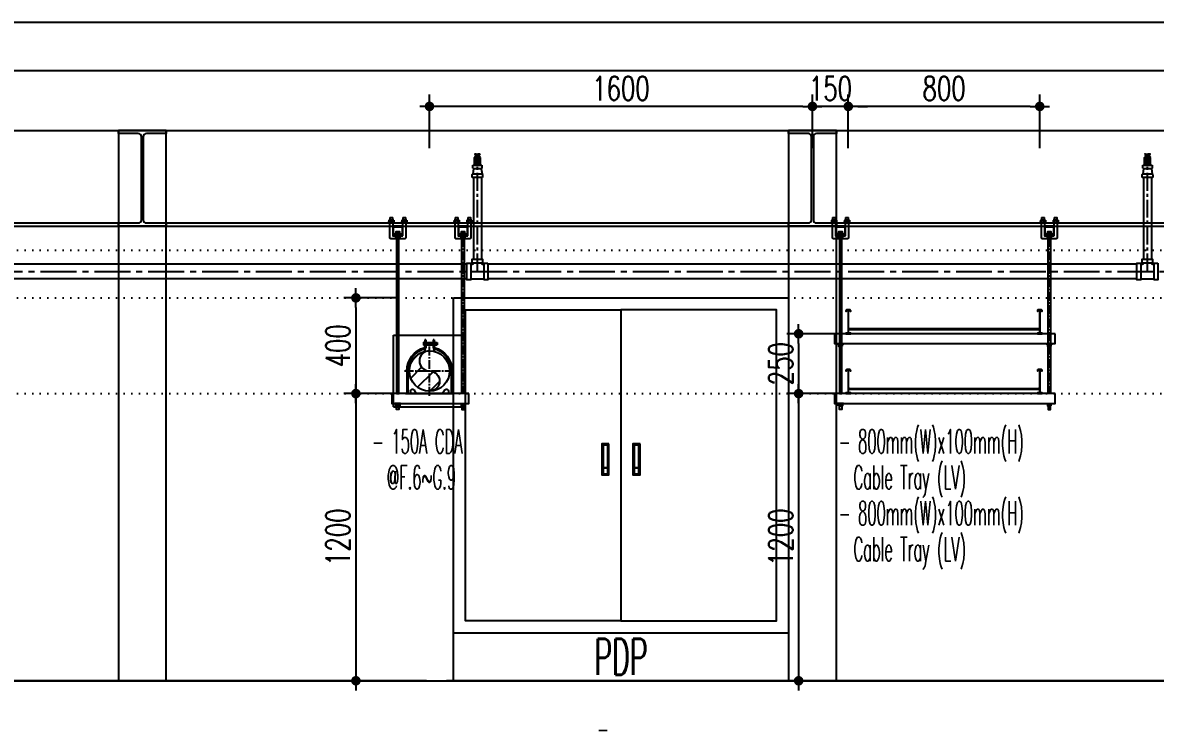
# Model space of a CAD drawing. Header units: millimetres. Extents: x -32710 to 654186, y -254124 to 420220.
# Drawn here: x 224700 to 229433, y 393743 to 396700 of the extents above; entities that cross this region are included whole.
import ezdxf
from ezdxf.enums import TextEntityAlignment as Align

# ---------------------------------------------------------------- set-up
doc = ezdxf.new("R2010")
doc.units = ezdxf.units.MM
doc.header["$LTSCALE"] = 1000
for name, pattern in [('CENTER2', [1.125, 0.75, -0.125, 0.125, -0.125]), ('DOT2', [3.175, 0, -3.175]), ('TPH12-SEC-@E$0$CENTERK5', [6.916, 6.667, -0.083, 0.083, -0.083])]:
    doc.linetypes.add(name, pattern=pattern)
for name, color, linetype in [('0-LEVEL LINE', 4, 'DOT2'), ('BG-CDA', 20, 'Continuous'), ('e-eq-PDP', 10, 'Continuous'), ('E-POWER-CABL', 80, 'Continuous'), ('FS-EQ', 10, 'Continuous'), ('FS-LINE', 10, 'Continuous'), ('M-DIM', 1, 'Continuous'), ('M-TXT', 3, 'Continuous'), ('S-BEAM', 252, 'Continuous'), ('SM-SEC-Cm$0$SUPPORT', 2, 'Continuous'), ('SUPPORT', 2, 'Continuous'), ('TPH12-SEC-@E$0$H-SIN', 252, 'TPH12-SEC-@E$0$CENTERK5'), ('TPH12-SEC-@E$0$KABE1', 252, 'Continuous'), ('TPH12-SEC-@E$0$STEEL2', 252, 'Continuous'), ('TPH12-SEC-@E$0$STEEL3', 252, 'Continuous')]:
    doc.layers.add(name, color=color, linetype=linetype)
doc.styles.add('aa-txt', font='simplex.shx', dxfattribs={"width": 0.7, "bigfont": 'chineset.shx'})
doc.styles.add('ROMAND', font='romand')
doc.dimstyles.new('50-DIM', dxfattribs={"dimscale": 50, "dimtxt": 2, "dimasz": 0.8, "dimexe": 1, "dimexo": 1, "dimgap": 0.5, "dimtad": 1, "dimdec": 0, "dimdsep": 46, "dimtxsty": 'aa-txt', "dimblk": 'DOT', "dimcen": 5, "dimclrd": 256, "dimclre": 256, "dimclrt": 256, "dimadec": 0, "dimazin": 0, "dimtfac": 1, "dimtdec": 0, "dimtix": 1, "dimtmove": 2, "dimatfit": 3, "dimldrblk": 'DOT', "dimfxl": 1, "dimtolj": 1, "dimtzin": 0, "dimarcsym": 0})

# ---------------------------------------------------------------- blocks, each defined once
blk = doc.blocks.new('TPH12-SEC-@E')
at = {"layer": 'TPH12-SEC-@E$0$H-SIN'}
for p, q in [((298929.6, 396700), (18729.6, 396700)), ((274800, 393950), (45200, 393950))]:
    blk.add_line(p, q, dxfattribs=at)
at = {"layer": 'TPH12-SEC-@E$0$KABE1'}
blk.add_line((47650, 393950), (272350, 393950), dxfattribs=at)
blk.add_lwpolyline([(199600, 396500), (260200, 396500), (260200, 396700), (199600, 396700), (199600, 396500)], dxfattribs=at)
at = {"layer": 'TPH12-SEC-@E$0$STEEL2'}
for points in [[(225100, 396250), (225300, 396250), (225300, 396237), (225217, 396237, 0.414214), (225204, 396224), (225204, 395876, 0.414214), (225217, 395863), (225300, 395863), (225300, 395850), (225100, 395850), (225100, 395863), (225183, 395863, 0.414214), (225196, 395876), (225196, 396224, 0.414214), (225183, 396237), (225100, 396237)], [(227900, 396250), (228100, 396250), (228100, 396237), (228017, 396237, 0.414214), (228004, 396224), (228004, 395876, 0.414214), (228017, 395863), (228100, 395863), (228100, 395850), (227900, 395850), (227900, 395863), (227983, 395863, 0.414214), (227996, 395876), (227996, 396224, 0.414214), (227983, 396237), (227900, 396237)]]:
    blk.add_lwpolyline(points, format="xyb", close=True, dxfattribs=at)
at = {"layer": 'TPH12-SEC-@E$0$STEEL3'}
for p, q in [((183400, 396500), (272340, 396500)), ((180210, 396250), (272340, 396250)), ((222400, 395850), (230800, 395850))]:
    blk.add_line(p, q, dxfattribs=at)
for points in [[(225100, 393950), (225300, 393950), (225300, 396250), (225100, 396250)], [(227900, 393950), (228100, 393950), (228100, 396250), (227900, 396250)]]:
    blk.add_lwpolyline(points, close=True, dxfattribs=at)
blk = doc.blocks.new('PDP-L20-f')
at = {"layer": 'e-eq-PDP'}
blk.add_line((0, 200), (1400, 200), dxfattribs=at)
for points in [[(0, 1600), (1400, 1600), (1400, 0), (0, 0)], [(650, 990), (620, 990), (620, 860), (650, 860)], [(625, 985), (625, 891), (645, 891), (645, 985)], [(780, 990), (750, 990), (750, 860), (780, 860)], [(755, 985), (755, 891), (775, 891), (775, 985)], [(625, 889), (625, 865), (645, 865), (645, 889)], [(755, 889), (755, 865), (775, 865), (775, 889)]]:
    blk.add_lwpolyline(points, close=True, dxfattribs=at)
blk.add_lwpolyline([(700, 250), (1350, 250), (1350, 1550), (700, 1550), (700, 250), (50, 250), (50, 1550), (700, 1550)], dxfattribs=at)
at = {"layer": 'e-eq-PDP', "style": 'aa-txt', "width": 0.55}
blk.add_text('PDP', height=150, dxfattribs=at).set_placement((700, 25), align=Align.CENTER)
blk = doc.blocks.new('SP-H-1')
at = {"layer": 'FS-EQ'}
for p, q in [((-1.21, 9.66), (-1.21, 9.57)), ((-1.21, 9.66), (-1.13, 9.66)), ((-1.21, 9.57), (-1.13, 9.57)), ((-1.13, 9.66), (-1.13, 9.57)), ((-1.13, 9.63), (-1.13, 9.57)), ((-0.99, 9.62), (-0.77, 9.61)), ((-0.99, 9.62), (-0.99, 9.53)), ((-0.99, 9.53), (-0.77, 9.52)), ((-0.83, 9.7), (0.83, 9.7)), ((-0.77, 9.61), (-0.77, 9.52)), ((-0.62, 9.61), (-0.35, 9.61)), ((-0.62, 9.61), (-0.62, 9.52)), ((-0.62, 9.52), (-0.35, 9.52)), ((-0.35, 9.61), (-0.35, 9.52)), ((-0.14, 9.6), (-0.13, 9.66)), ((-0.14, 9.61), (0.14, 9.61)), ((-0.14, 9.61), (-0.14, 9.52)), ((-0.14, 9.52), (0.14, 9.52)), ((0.14, 9.6), (0.13, 9.66)), ((0.14, 9.61), (0.14, 9.52)), ((0.35, 9.61), (0.35, 9.52)), ((0.62, 9.61), (0.35, 9.61)), ((0.62, 9.52), (0.35, 9.52)), ((0.62, 9.61), (0.62, 9.52)), ((0.99, 9.62), (0.77, 9.61)), ((0.77, 9.61), (0.77, 9.52)), ((0.99, 9.53), (0.77, 9.52)), ((0.99, 9.62), (0.99, 9.53)), ((1.13, 9.66), (1.13, 9.57)), ((1.22, 9.66), (1.13, 9.66)), ((1.13, 9.63), (1.13, 9.57)), ((1.22, 9.57), (1.13, 9.57)), ((1.22, 9.66), (1.22, 9.57)), ((1.22, 9.6), (1.22, 9.57)), ((-1.9, 5.1), (1.9, 5.1)), ((-1.25, 5.5), (-1.25, 8.29)), ((-1.25, 5.5), (1.25, 5.5)), ((-1.24, 8.35), (-0.45, 9.3)), ((-1.02, 6.2), (-1.24, 8.25)), ((-1.02, 6.2), (1.03, 6.2)), ((-0.9, 8.07), (-0.9, 6.2)), ((-0.3, 8.55), (-0.79, 7.9)), ((-0.6, 5.5), (-0.6, 6.4)), ((-0.6, 6.4), (0.6, 6.4)), ((-0.32, 8.6), (0.32, 8.6)), ((-0.3, 8.55), (0.3, 8.55)), ((-0.25, 8.16), (-0.25, 6.4)), ((0.25, 8.16), (0.25, 6.4)), ((0.3, 8.55), (0.79, 7.9)), ((1.24, 8.35), (0.45, 9.3)), ((0.6, 5.5), (0.6, 6.4)), ((0.9, 8.1), (0.9, 6.2)), ((1.03, 6.2), (1.24, 8.25)), ((1.25, 5.5), (1.25, 8.29))]:
    blk.add_line(p, q, dxfattribs=at)
for centre, radius, start, end in [((-0.93, 8.75), 0.955, 84.0829, 107.6622), ((-0.92, 9.1), 0.592, 87.634, 110.8646), ((-0.74, 9.01), 0.681, 107.7143, 125.0736), ((-0.75, 9.26), 0.433, 91.8537, 123.1257), ((-0.83, 9.35), 0.347, 78.6251, 99.8563), ((-0.49, 9.38), 0.315, 104.4487, 153.9759), ((-0.6, 9.46), 0.226, 88.1263, 139.7268), ((-0.46, 9.49), 0.204, 100.0382, 141.9173), ((-0.56, 8.91), 0.784, 84.9677, 92.2638), ((2.27, 9.44), 2.72, 178.7323, 199.1653), ((-0.26, 9.6), 0.0861, 105.0543, 169.5675), ((-0.09, 9.48), 0.262, 131.7568, 170.5499), ((-0.23, 9.53), 0.161, 53.7998, 110.9693), ((-0.21, 9.56), 0.123, 53.4161, 115.819), ((0.23, 9.53), 0.161, 69.0307, 126.2002), ((0.21, 9.56), 0.123, 64.181, 126.5839), ((0.09, 9.48), 0.262, 9.4501, 48.2432), ((0.26, 9.6), 0.0861, 10.4325, 74.9457), ((-2.27, 9.44), 2.72, 340.8347, 1.2677), ((0.56, 8.91), 0.784, 87.7362, 95.0323), ((0.46, 9.49), 0.204, 38.0827, 79.9618), ((0.49, 9.38), 0.315, 26.0241, 75.5513), ((0.6, 9.46), 0.226, 40.2732, 91.8737), ((0.83, 9.35), 0.347, 80.1437, 101.3749), ((0.75, 9.26), 0.433, 56.8743, 88.1463), ((0.93, 8.75), 0.955, 72.3378, 95.9171), ((0.92, 9.1), 0.592, 69.1354, 92.366), ((0.74, 9.01), 0.681, 54.9264, 72.2857), ((-1.11, 8.29), 0.139, 157.0298, 197.1193), ((-1.24, 5.27), 0.303, 326.9119, 50.7686), ((-0.51, 7.64), 0.388, 136.5249, 182.9908), ((0, 8.12), 0.254, 10.4828, 169.5172), ((-0.03, 8.43), 0.184, 139.0501, 221.9684), ((0.03, 8.43), 0.184, 318.6569, 40.9499), ((0.51, 7.64), 0.388, 357.0092, 43.4751), ((1.33, 5.25), 0.371, 138.0713, 204.2482), ((1.11, 8.29), 0.139, 342.8807, 22.9702)]:
    blk.add_arc(centre, radius, start, end, dxfattribs=at)
at = {"layer": 'FS-LINE'}
for p, q in [((-1.9, 3.85), (-1.9, 5.1)), ((-1.9, 5.1), (1.9, 5.1)), ((1.9, 5.1), (1.9, 3.85)), ((-2.2, 1.25), (-1.95, 1.5)), ((-2.2, 0), (-2.2, 1.25)), ((2.2, 0), (-2.2, 0)), ((-1.65, 3.6), (-1.95, 1.5)), ((-1.9, 3.85), (-1.65, 3.6)), ((1.9, 3.85), (1.65, 3.6)), ((1.65, 3.6), (1.95, 1.5)), ((2.2, 1.25), (1.95, 1.5)), ((2.2, 1.25), (2.2, 0))]:
    blk.add_line(p, q, dxfattribs=at)
for points in [[(-1.95, 1.5), (1.95, 1.5)], [(1.65, 3.6), (-1.65, 3.6)]]:
    blk.add_lwpolyline(points, dxfattribs=at)
at = {"layer": 'FS-EQ', "style": 'ROMAND'}
blk.add_text('V27', height=0.35, rotation=180, dxfattribs=at).set_placement((0.01, 5.84), align=Align.MIDDLE)
blk = doc.blocks.new('FS-Tee-50x50x25')
at = {"layer": 'FS-LINE'}
for p, q in [((-2.79, -2.11), (-2.18, -2.11)), ((2.18, -2.11), (2.79, -2.11)), ((-2.79, -8.15), (2.79, -8.15))]:
    blk.add_line(p, q, dxfattribs=at)
for points in [[(2.15, -1.6), (-2.15, -1.6), (-2.15, 0), (2.15, 0)], [(-2.79, -1.63), (-2.79, -8.63), (-4.39, -8.63), (-4.39, -1.63)], [(4.39, -1.63), (4.39, -8.63), (2.79, -8.63), (2.79, -1.63)]]:
    blk.add_lwpolyline(points, close=True, dxfattribs=at)
for centre, start, end in [((-2.18, -1.6), 270, 0), ((2.18, -1.6), 180, 270)]:
    blk.add_arc(centre, 0.514, start, end, dxfattribs=at)
blk = doc.blocks.new('Nut-M12')
for p, q in [((-13, 1.8), (-13, 0.6)), ((-10.4, 3.3), (-12.6, 2.3)), ((-12.4, 2.4), (12.4, 2.4)), ((-12.4, 0), (12.4, 0)), ((-10.4, 11), (-10.4, 3.3)), ((7.8, 12), (-7.8, 12)), ((-5.2, 11), (-5.2, 3.3)), ((5.2, 3.3), (5.2, 11)), ((10.4, 11), (10.4, 3.3)), ((10.4, 3.3), (12.6, 2.3)), ((13, 1.8), (13, 0.6))]:
    blk.add_line(p, q)
for centre, radius, start, end in [((-12.4, 1.8), 0.6, 90, 180), ((-12.4, 0.6), 0.6, 180, 270), ((-7.8, 8), 4.03, 49.8296, 130.1704), ((-7.8, 6.4), 4.03, 229.8296, 310.1704), ((0, -2.7), 14.7, 69.2784, 110.7216), ((0, 17.1), 14.7, 249.2784, 290.7216), ((7.8, 8), 4.03, 49.8296, 130.1704), ((7.8, 6.4), 4.03, 229.8296, 310.1704), ((12.4, 1.8), 0.6, 0, 90), ((12.4, 0.6), 0.6, 270, 0)]:
    blk.add_arc(centre, radius, start, end)
blk = doc.blocks.new('DOT')
at = {"color": 0}
blk.add_line((-1, 0), (1, 0), dxfattribs=at)
at = {"color": 3, "const_width": 0.5}
blk.add_lwpolyline([(-0.25, 0, 1), (0.25, 0, 1)], format="xyb", close=True, dxfattribs=at)
blk = doc.blocks.new('*D90')
at = {"layer": 'DEFPOINTS', "color": 0, "transparency": 16777216}
for p in [(228167.5, 395150), (227942.5, 393950), (228167.5, 393950)]:
    blk.add_point(p, dxfattribs=at)
at = {"layer": 'M-DIM', "lineweight": -2, "transparency": 16777216}
for p, q in [((228117.5, 395150), (227892.5, 395150)), ((227942.5, 395110), (227942.5, 393990)), ((228117.5, 393950), (227892.5, 393950))]:
    blk.add_line(p, q, dxfattribs=at)
at = {"layer": 'M-DIM', "lineweight": -2, "transparency": 16777216, "xscale": 40, "yscale": 40, "zscale": 40}
for p, rotation in [((227942.5, 395150), 90), ((227942.5, 393950), 270)]:
    blk.add_blockref('DOT', p, dxfattribs=dict(at, rotation=rotation))
at = {"layer": 'M-DIM', "transparency": 16777216, "insert": (227867.5, 394550), "char_height": 100, "attachment_point": 5, "rotation": 90, "style": 'aa-txt'}
blk.add_mtext('\\A1;1200', dxfattribs=at)
blk = doc.blocks.new('_Dot')
at = {"color": 0, "linetype": 'ByBlock', "lineweight": -2}
blk.add_line((-0.5, 0), (-1, 0), dxfattribs=at)
at = {"color": 0, "linetype": 'ByBlock', "const_width": 0.5}
blk.add_lwpolyline([(-0.25, 0, 1), (0.25, 0, 1)], format="xyb", close=True, dxfattribs=at)
blk = doc.blocks.new('*D89')
at = {"layer": 'DEFPOINTS', "color": 0, "transparency": 16777216}
for p in [(228167.5, 395400), (227942.5, 395150), (228167.5, 395150)]:
    blk.add_point(p, dxfattribs=at)
at = {"layer": 'M-DIM', "lineweight": -2, "transparency": 16777216}
for p, q in [((228117.5, 395400), (227892.5, 395400)), ((227942.5, 395360), (227942.5, 395190)), ((228117.5, 395150), (227892.5, 395150))]:
    blk.add_line(p, q, dxfattribs=at)
at = {"layer": 'M-DIM', "lineweight": -2, "transparency": 16777216, "xscale": 40, "yscale": 40, "zscale": 40}
for p, rotation in [((227942.5, 395400), 90), ((227942.5, 395150), 270)]:
    blk.add_blockref('DOT', p, dxfattribs=dict(at, rotation=rotation))
at = {"layer": 'M-DIM', "transparency": 16777216, "insert": (227867.5, 395275), "char_height": 100, "attachment_point": 5, "rotation": 90, "style": 'aa-txt'}
blk.add_mtext('\\A1;250', dxfattribs=at)
blk = doc.blocks.new('*D116')
at = {"layer": 'DEFPOINTS', "color": 0, "transparency": 16777216}
for p in [(228150, 396350), (228150, 396125), (228950, 396125)]:
    blk.add_point(p, dxfattribs=at)
at = {"layer": 'M-DIM', "lineweight": -2, "transparency": 16777216}
for p, q in [((228150, 396175), (228150, 396400)), ((228950, 396175), (228950, 396400)), ((228910, 396350), (228190, 396350))]:
    blk.add_line(p, q, dxfattribs=at)
at = {"layer": 'M-DIM', "lineweight": -2, "transparency": 16777216, "xscale": 40, "yscale": 40, "zscale": 40, "rotation": 180}
blk.add_blockref('DOT', (228150, 396350), dxfattribs=at)
at = {"layer": 'M-DIM', "lineweight": -2, "transparency": 16777216, "xscale": 40, "yscale": 40, "zscale": 40}
blk.add_blockref('DOT', (228950, 396350), dxfattribs=at)
at = {"layer": 'M-DIM', "transparency": 16777216, "insert": (228550, 396425), "char_height": 100, "attachment_point": 5, "style": 'aa-txt'}
blk.add_mtext('\\A1;800', dxfattribs=at)
blk = doc.blocks.new('*D117')
at = {"layer": 'DEFPOINTS', "color": 0, "transparency": 16777216}
for p in [(228000, 396350), (228000, 396125), (228150, 396125)]:
    blk.add_point(p, dxfattribs=at)
at = {"layer": 'M-DIM', "lineweight": -2, "transparency": 16777216}
for p, q in [((228000, 396175), (228000, 396400)), ((228150, 396175), (228150, 396400)), ((227960, 396350), (227920, 396350)), ((228150, 396350), (228000, 396350)), ((228190, 396350), (228230, 396350))]:
    blk.add_line(p, q, dxfattribs=at)
at = {"layer": 'M-DIM', "lineweight": -2, "transparency": 16777216, "xscale": 40, "yscale": 40, "zscale": 40}
blk.add_blockref('DOT', (228000, 396350), dxfattribs=at)
at = {"layer": 'M-DIM', "lineweight": -2, "transparency": 16777216, "xscale": 40, "yscale": 40, "zscale": 40, "rotation": 180}
blk.add_blockref('DOT', (228150, 396350), dxfattribs=at)
at = {"layer": 'M-DIM', "transparency": 16777216, "insert": (228075, 396425), "char_height": 100, "attachment_point": 5, "style": 'aa-txt'}
blk.add_mtext('\\A1;150', dxfattribs=at)
blk = doc.blocks.new('BG-150A')
for p, q in [((-2.57, 21.51), (-1.97, 21.51)), ((-2.57, 21.51), (-2.57, 20.21)), ((-2.57, 21.19), (-1.97, 21.19)), ((-2.57, 20.54), (-1.97, 20.54)), ((-2.57, 20.21), (-1.97, 20.21)), ((-1.53, 22.43), (-1.97, 22.43)), ((-1.97, 22.43), (-1.97, 19.29)), ((-1.97, 21.51), (-1.97, 20.21)), ((-1.53, 22.43), (-1.53, 18.95)), ((-1.53, 21.31), (1.53, 21.31)), ((-1.53, 20.41), (1.53, 20.41)), ((1.97, 22.43), (1.53, 22.43)), ((1.53, 22.43), (1.53, 18.95)), ((1.97, 22.43), (1.97, 19.29)), ((1.97, 21.51), (2.57, 21.51)), ((1.97, 21.51), (1.97, 20.21)), ((1.97, 21.19), (2.57, 21.19)), ((1.97, 20.54), (2.57, 20.54)), ((1.97, 20.21), (2.57, 20.21)), ((2.57, 21.51), (2.57, 20.21)), ((2.57, 21.31), (3.17, 21.31)), ((2.57, 20.41), (3.17, 20.41)), ((3.17, 21.31), (3.17, 20.41)), ((-9.44, 9.45), (-9.44, 0)), ((-9, 9.45), (-9, 0)), ((9, 9.45), (9, 0)), ((9.44, 9.45), (9.44, 0)), ((-9.44, 0), (9.44, 0)), ((-7.95, 0.89), (-7.95, 0)), ((-6.21, 1.27), (-5.39, 0)), ((6.21, 1.27), (5.39, 0)), ((7.95, 0.89), (7.95, 0))]:
    blk.add_line(p, q)
at = {"color": 1, "linetype": 'CENTER2', "ltscale": 0.01}
blk.add_line((-1.53, 20.86), (3.17, 20.86), dxfattribs=at)
blk.add_circle((0, 9.45), 8.41)
for centre, start, end in [((-2.4, 18.1), 290.2022, 110.2022), ((2.4, 18.1), 69.7978, 249.7978)]:
    blk.add_arc(centre, 0.565, start, end)
at = {"extrusion": (0, 0, -1)}
for centre, major_axis, start_param, end_param in [((0.78, 9.45), (7.23, 7.23), 3.926991, 5.225189), ((0.78, 9.45), (6.92, 6.92), 3.926991, 5.25929), ((-0.78, 9.45), (-6.92, 6.92), 1.023896, 2.356194), ((-0.78, 9.45), (7.23, 7.23), -0.5128, 0.785398), ((-7.04, 0.89), (-0.646, 0.646), 5.497787, 8.208789), ((7.04, 0.89), (0.646, 0.646), 4.357581, 7.068583)]:
    blk.add_ellipse(centre, major_axis=major_axis, ratio=1, start_param=start_param, end_param=end_param, dxfattribs=at)
blk = doc.blocks.new('S-7500-150A')
for p, q in [((-150, 150), (150, 150)), ((-150, -150), (-150, 150)), ((150, -150), (150, 150)), ((-150, -150), (150, -150))]:
    blk.add_line(p, q)
blk.add_circle((0, 0), 84.1)
blk = doc.blocks.new('*D132')
at = {"layer": 'DEFPOINTS', "color": 0, "transparency": 16777216}
for p in [(226400, 396350), (226400, 396125), (228000, 396125)]:
    blk.add_point(p, dxfattribs=at)
at = {"layer": 'M-DIM', "lineweight": -2, "transparency": 16777216}
for p, q in [((226400, 396175), (226400, 396400)), ((228000, 396175), (228000, 396400)), ((227960, 396350), (226440, 396350))]:
    blk.add_line(p, q, dxfattribs=at)
at = {"layer": 'M-DIM', "lineweight": -2, "transparency": 16777216, "xscale": 40, "yscale": 40, "zscale": 40, "rotation": 180}
blk.add_blockref('DOT', (226400, 396350), dxfattribs=at)
at = {"layer": 'M-DIM', "lineweight": -2, "transparency": 16777216, "xscale": 40, "yscale": 40, "zscale": 40}
blk.add_blockref('DOT', (228000, 396350), dxfattribs=at)
at = {"layer": 'M-DIM', "transparency": 16777216, "insert": (227200, 396425), "char_height": 100, "attachment_point": 5, "style": 'aa-txt'}
blk.add_mtext('\\A1;1600', dxfattribs=at)
blk = doc.blocks.new('*D133')
at = {"layer": 'DEFPOINTS', "color": 0, "transparency": 16777216}
for p in [(226317.5, 395150), (226092.5, 393950), (226317.5, 393950)]:
    blk.add_point(p, dxfattribs=at)
at = {"layer": 'M-DIM', "lineweight": -2, "transparency": 16777216}
for p, q in [((226267.5, 395150), (226042.5, 395150)), ((226092.5, 395110), (226092.5, 393990)), ((226267.5, 393950), (226042.5, 393950))]:
    blk.add_line(p, q, dxfattribs=at)
at = {"layer": 'M-DIM', "lineweight": -2, "transparency": 16777216, "xscale": 40, "yscale": 40, "zscale": 40}
for p, rotation in [((226092.5, 395150), 90), ((226092.5, 393950), 270)]:
    blk.add_blockref('DOT', p, dxfattribs=dict(at, rotation=rotation))
at = {"layer": 'M-DIM', "transparency": 16777216, "insert": (226017.5, 394550), "char_height": 100, "attachment_point": 5, "rotation": 90, "style": 'aa-txt'}
blk.add_mtext('\\A1;1200', dxfattribs=at)
blk = doc.blocks.new('*D134')
at = {"layer": 'DEFPOINTS', "color": 0, "transparency": 16777216}
for p in [(226317.5, 395550), (226092.5, 395150), (226317.5, 395150)]:
    blk.add_point(p, dxfattribs=at)
at = {"layer": 'M-DIM', "lineweight": -2, "transparency": 16777216}
for p, q in [((226267.5, 395550), (226042.5, 395550)), ((226092.5, 395510), (226092.5, 395190)), ((226267.5, 395150), (226042.5, 395150))]:
    blk.add_line(p, q, dxfattribs=at)
at = {"layer": 'M-DIM', "lineweight": -2, "transparency": 16777216, "xscale": 40, "yscale": 40, "zscale": 40}
for p, rotation in [((226092.5, 395550), 90), ((226092.5, 395150), 270)]:
    blk.add_blockref('DOT', p, dxfattribs=dict(at, rotation=rotation))
at = {"layer": 'M-DIM', "transparency": 16777216, "insert": (226017.5, 395350), "char_height": 100, "attachment_point": 5, "rotation": 90, "style": 'aa-txt'}
blk.add_mtext('\\A1;400', dxfattribs=at)

msp = doc.modelspace()

# ---------------------------------------------------------------- hatches: boundary and pattern name
at = {"layer": 'BG-CDA'}
h = msp.add_hatch(dxfattribs=at)
h.set_pattern_fill('ANSI31', color=1, scale=15, style=0)
h.set_pattern_definition([(45, (188066.25, 331163.75), (-33.67596, 33.67596), [])])
edge = h.paths.add_edge_path()
edge.add_arc((226400, 395244.49053), 84.1375, 90, 270)
edge.add_arc((226400, 395202.42178), 42.06875, 270, 450)
edge.add_arc((226400, 395286.55928), 42.06875, 90, 270, ccw=False)

# ---------------------------------------------------------------- linework, layer by layer
at = {"layer": '0-LEVEL LINE', "ltscale": 0.01}
for p, q in [((205600, 395750), (272844.5, 395750)), ((205600, 395550), (273010, 395550)), ((205600, 395150), (272800, 395150))]:
    msp.add_line(p, q, dxfattribs=at)
at = {"layer": 'BG-CDA', "color": 1, "linetype": 'CENTER2', "ltscale": 0.05}
for p, q in [((226400, 395140.35303), (226400, 395348.62803)), ((226295.8625, 395244.49053), (226504.1375, 395244.49053))]:
    msp.add_line(p, q, dxfattribs=at)
at = {"layer": 'BG-CDA'}
msp.add_lwpolyline([(226400, 395160.35303, -1), (226400, 395328.62803, 1), (226400, 395244.49053, -1)], format="xyb", close=True, dxfattribs=at)
msp.add_circle((226400, 395244.49053), 84.1375, dxfattribs=at)
at = {"layer": 'E-POWER-CABL'}
for points in [[(228151.2, 395418.4), (228948.8, 395418.4), (228948.8, 395403), (228940, 395403), (228940, 395400), (228960, 395400), (228960, 395403), (228951.2, 395403), (228951.2, 395497.6), (228956.6, 395497.6, -0.4142135624), (228957.6, 395496.6), (228957.6, 395495), (228960, 395495), (228960, 395496.6, 0.4142135624), (228956.6, 395500), (228943.4, 395500, 0.4142135624), (228940, 395496.6), (228940, 395495), (228942.4, 395495), (228942.4, 395496.6, -0.4142135624), (228943.4, 395497.6), (228948.8, 395497.6), (228948.8, 395425.4, -0.4142135624), (228943.8, 395420.4), (228156.2, 395420.4, -0.4142135624), (228151.2, 395425.4), (228151.2, 395497.6), (228156.6, 395497.6, -0.4142135624), (228157.6, 395496.6), (228157.6, 395495), (228160, 395495), (228160, 395496.6, 0.4142135624), (228156.6, 395500), (228143.4, 395500, 0.4142135624), (228140, 395496.6), (228140, 395495), (228142.4, 395495), (228142.4, 395496.6, -0.4142135624), (228143.4, 395497.6), (228148.8, 395497.6), (228148.8, 395403), (228140, 395403), (228140, 395400), (228160, 395400), (228160, 395403), (228151.2, 395403)], [(228151.2, 395168.4), (228948.8, 395168.4), (228948.8, 395153), (228940, 395153), (228940, 395150), (228960, 395150), (228960, 395153), (228951.2, 395153), (228951.2, 395247.6), (228956.6, 395247.6, -0.4142135624), (228957.6, 395246.6), (228957.6, 395245), (228960, 395245), (228960, 395246.6, 0.4142135624), (228956.6, 395250), (228943.4, 395250, 0.4142135624), (228940, 395246.6), (228940, 395245), (228942.4, 395245), (228942.4, 395246.6, -0.4142135624), (228943.4, 395247.6), (228948.8, 395247.6), (228948.8, 395175.4, -0.4142135624), (228943.8, 395170.4), (228156.2, 395170.4, -0.4142135624), (228151.2, 395175.4), (228151.2, 395247.6), (228156.6, 395247.6, -0.4142135624), (228157.6, 395246.6), (228157.6, 395245), (228160, 395245), (228160, 395246.6, 0.4142135624), (228156.6, 395250), (228143.4, 395250, 0.4142135624), (228140, 395246.6), (228140, 395245), (228142.4, 395245), (228142.4, 395246.6, -0.4142135624), (228143.4, 395247.6), (228148.8, 395247.6), (228148.8, 395153), (228140, 395153), (228140, 395150), (228160, 395150), (228160, 395153), (228151.2, 395153)]]:
    msp.add_lwpolyline(points, format="xyb", close=True, dxfattribs=at)
at = {"layer": 'FS-LINE', "color": 1, "linetype": 'CENTER2', "ltscale": 0.1}
for p, q in [((226600, 395660.1625), (226600, 396150)), ((229400, 395660.1625), (229400, 396150))]:
    msp.add_line(p, q, dxfattribs=at)
at = {"layer": 'FS-LINE'}
for p, q in [((226583.2995, 396053), (226583.2995, 395711.4625)), ((226616.7005, 396053), (226616.7005, 395711.4625)), ((229383.2995, 396053), (229383.2995, 395711.4625)), ((229416.7005, 396053), (229416.7005, 395711.4625)), ((226556.1, 395690.325), (223843.9, 395690.325)), ((229356.1, 395690.325), (226643.9, 395690.325)), ((226556.1, 395630), (223843.9, 395630)), ((229356.1, 395630), (226643.9, 395630))]:
    msp.add_line(p, q, dxfattribs=at)
at = {"layer": 'FS-LINE', "color": 1, "linetype": 'CENTER2', "ltscale": 0.2}
msp.add_line((207000, 395660.1625), (230284, 395660.1625), dxfattribs=at)
at = {"layer": 'S-BEAM'}
for p, q in [((222500, 395863), (225100, 395863)), ((225300, 395863), (227900, 395863)), ((228100, 395863), (230700, 395863))]:
    msp.add_line(p, q, dxfattribs=at)
at = {"layer": 'SM-SEC-Cm$0$SUPPORT'}
for points in [[(226262.7375, 395815.86875), (226272.2625, 395815.86875), (226272.2625, 395810.65455), (226262.7375, 395810.65455)], [(226262.7375, 395150), (226272.2625, 395150), (226272.2625, 395800.65455), (226262.7375, 395800.65455)], [(226535.2375, 395815.86875), (226544.7625, 395815.86875), (226544.7625, 395810.65455), (226535.2375, 395810.65455)], [(226535.2375, 395800.65455), (226544.7625, 395800.65455), (226544.7625, 395150), (226535.2375, 395150)], [(228112.7375, 395815.86875), (228122.2625, 395815.86875), (228122.2625, 395810.65455), (228112.7375, 395810.65455)], [(228112.7375, 395150), (228122.2625, 395150), (228122.2625, 395800.65455), (228112.7375, 395800.65455)], [(228985.2375, 395815.86875), (228994.7625, 395815.86875), (228994.7625, 395810.65455), (228985.2375, 395810.65455)], [(228985.2375, 395800.65455), (228994.7625, 395800.65455), (228994.7625, 395150), (228985.2375, 395150)]]:
    msp.add_lwpolyline(points, close=True, dxfattribs=at)
at = {"layer": 'SUPPORT', "linetype": 'CENTER2', "ltscale": 0.05}
for p, q in [((226267.5, 395815.86875), (226267.5, 395810.65455)), ((226267.5, 395150), (226267.5, 395800.65455)), ((226540, 395815.86875), (226540, 395810.65455)), ((226540, 395800.65455), (226540, 395150)), ((228117.5, 395815.86875), (228117.5, 395810.65455)), ((228117.5, 395150), (228117.5, 395800.65455)), ((228990, 395815.86875), (228990, 395810.65455)), ((228990, 395800.65455), (228990, 395150))]:
    msp.add_line(p, q, dxfattribs=at)
at = {"layer": 'SUPPORT'}
for p, q in [((228113.5, 395356.725), (228113.5, 395348.725)), ((228121.5, 395348.725), (228121.5, 395356.725)), ((228986, 395356.725), (228986, 395348.725)), ((228994, 395348.725), (228994, 395356.725)), ((226263.5, 395098.725), (226263.5, 395106.725)), ((226271.5, 395106.725), (226271.5, 395098.725)), ((226536, 395106.725), (226536, 395098.725)), ((226544, 395098.725), (226544, 395106.725)), ((228113.5, 395098.725), (228113.5, 395106.725)), ((228121.5, 395106.725), (228121.5, 395098.725)), ((228986, 395106.725), (228986, 395098.725)), ((228994, 395098.725), (228994, 395106.725))]:
    msp.add_line(p, q, dxfattribs=at)
for points in [[(226235.1625, 395885), (226234.1625, 395884), (226234.1625, 395875), (226246.8625, 395875), (226246.8625, 395884), (226245.8625, 395885)], [(226289.1375, 395885), (226288.1375, 395884), (226288.1375, 395875), (226300.8375, 395875), (226300.8375, 395884), (226299.8375, 395885)], [(226507.6625, 395885), (226506.6625, 395884), (226506.6625, 395875), (226519.3625, 395875), (226519.3625, 395884), (226518.3625, 395885)], [(226561.6375, 395885), (226560.6375, 395884), (226560.6375, 395875), (226573.3375, 395875), (226573.3375, 395884), (226572.3375, 395885)], [(228085.1625, 395885), (228084.1625, 395884), (228084.1625, 395875), (228096.8625, 395875), (228096.8625, 395884), (228095.8625, 395885)], [(228139.1375, 395885), (228138.1375, 395884), (228138.1375, 395875), (228150.8375, 395875), (228150.8375, 395884), (228149.8375, 395885)], [(228957.6625, 395885), (228956.6625, 395884), (228956.6625, 395875), (228969.3625, 395875), (228969.3625, 395884), (228968.3625, 395885)], [(229011.6375, 395885), (229010.6375, 395884), (229010.6375, 395875), (229023.3375, 395875), (229023.3375, 395884), (229022.3375, 395885)], [(229015, 395400), (228092.5, 395400), (228092.5, 395358.725), (229015, 395358.725)], [(228129.5, 395358.725), (228129.5, 395356.725), (228105.5, 395356.725), (228105.5, 395358.725)], [(228125.5, 395348.725), (228125.5, 395356.725), (228109.5, 395356.725), (228109.5, 395348.725)], [(228112.7375, 395348.725), (228112.7375, 395333.725), (228122.2625, 395333.725), (228122.2625, 395348.725)], [(229002, 395358.725), (229002, 395356.725), (228978, 395356.725), (228978, 395358.725)], [(228998, 395348.725), (228998, 395356.725), (228982, 395356.725), (228982, 395348.725)], [(228985.2375, 395348.725), (228985.2375, 395333.725), (228994.7625, 395333.725), (228994.7625, 395348.725)], [(226565, 395150), (226242.5, 395150), (226242.5, 395108.725), (226565, 395108.725)], [(226255.5, 395108.725), (226255.5, 395106.725), (226279.5, 395106.725), (226279.5, 395108.725)], [(226259.5, 395098.725), (226259.5, 395106.725), (226275.5, 395106.725), (226275.5, 395098.725)], [(226552, 395108.725), (226552, 395106.725), (226528, 395106.725), (226528, 395108.725)], [(226548, 395098.725), (226548, 395106.725), (226532, 395106.725), (226532, 395098.725)], [(229015, 395150), (228092.5, 395150), (228092.5, 395108.725), (229015, 395108.725)], [(228105.5, 395108.725), (228105.5, 395106.725), (228129.5, 395106.725), (228129.5, 395108.725)], [(228109.5, 395098.725), (228109.5, 395106.725), (228125.5, 395106.725), (228125.5, 395098.725)], [(229002, 395108.725), (229002, 395106.725), (228978, 395106.725), (228978, 395108.725)], [(228998, 395098.725), (228998, 395106.725), (228982, 395106.725), (228982, 395098.725)], [(226272.2625, 395098.725), (226272.2625, 395083.725), (226262.7375, 395083.725), (226262.7375, 395098.725)], [(226535.2375, 395098.725), (226535.2375, 395083.725), (226544.7625, 395083.725), (226544.7625, 395098.725)], [(228122.2625, 395098.725), (228122.2625, 395083.725), (228112.7375, 395083.725), (228112.7375, 395098.725)], [(228985.2375, 395098.725), (228985.2375, 395083.725), (228994.7625, 395083.725), (228994.7625, 395098.725)]]:
    msp.add_lwpolyline(points, close=True, dxfattribs=at)
for points in [[(226288.1375, 395808.725), (226288.1375, 395863), (226300.8375, 395863), (226300.8375, 395802.025, -0.4142135624), (226294.8375, 395796.025), (226240.1625, 395796.025, -0.4142135624), (226234.1625, 395802.025), (226234.1625, 395863), (226246.8625, 395863), (226246.8625, 395808.725)], [(226283.4705, 395847.333, -0.4142135624), (226285.4705, 395845.333), (226285.4705, 395813.392, -0.4142135624), (226283.4705, 395811.392), (226283.2795, 395811.392, -0.4142135624), (226281.2795, 395813.392), (226281.2795, 395814.86875, 0.4142135624), (226280.2795, 395815.86875), (226279.6125, 395815.86875, 0.4142135624), (226278.6125, 395814.86875), (226278.6125, 395813.392, 0.4142135624), (226283.2795, 395808.725), (226283.4705, 395808.725, 0.4142135624), (226288.1375, 395813.392), (226288.1375, 395845.333, 0.4142135624), (226283.4705, 395850), (226251.5295, 395850, 0.4142135624), (226246.8625, 395845.333), (226246.8625, 395813.392, 0.4142135624), (226251.5295, 395808.725), (226251.7205, 395808.725, 0.4142135624), (226256.3875, 395813.392), (226256.3875, 395814.86875, 0.4142135624), (226255.3875, 395815.86875), (226254.7205, 395815.86875, 0.4142135624), (226253.7205, 395814.86875), (226253.7205, 395813.392, -0.4142135624), (226251.7205, 395811.392), (226251.5295, 395811.392, -0.4142135624), (226249.5295, 395813.392), (226249.5295, 395845.333, -0.4142135624), (226251.5295, 395847.333)], [(226560.6375, 395808.725), (226560.6375, 395863), (226573.3375, 395863), (226573.3375, 395802.025, -0.4142135624), (226567.3375, 395796.025), (226512.6625, 395796.025, -0.4142135624), (226506.6625, 395802.025), (226506.6625, 395863), (226519.3625, 395863), (226519.3625, 395808.725)], [(226555.9705, 395847.333, -0.4142135624), (226557.9705, 395845.333), (226557.9705, 395813.392, -0.4142135624), (226555.9705, 395811.392), (226555.7795, 395811.392, -0.4142135624), (226553.7795, 395813.392), (226553.7795, 395814.86875, 0.4142135624), (226552.7795, 395815.86875), (226552.1125, 395815.86875, 0.4142135624), (226551.1125, 395814.86875), (226551.1125, 395813.392, 0.4142135624), (226555.7795, 395808.725), (226555.9705, 395808.725, 0.4142135624), (226560.6375, 395813.392), (226560.6375, 395845.333, 0.4142135624), (226555.9705, 395850), (226524.0295, 395850, 0.4142135624), (226519.3625, 395845.333), (226519.3625, 395813.392, 0.4142135624), (226524.0295, 395808.725), (226524.2205, 395808.725, 0.4142135624), (226528.8875, 395813.392), (226528.8875, 395814.86875, 0.4142135624), (226527.8875, 395815.86875), (226527.2205, 395815.86875, 0.4142135624), (226526.2205, 395814.86875), (226526.2205, 395813.392, -0.4142135624), (226524.2205, 395811.392), (226524.0295, 395811.392, -0.4142135624), (226522.0295, 395813.392), (226522.0295, 395845.333, -0.4142135624), (226524.0295, 395847.333)], [(228138.1375, 395808.725), (228138.1375, 395863), (228150.8375, 395863), (228150.8375, 395802.025, -0.4142135624), (228144.8375, 395796.025), (228090.1625, 395796.025, -0.4142135624), (228084.1625, 395802.025), (228084.1625, 395863), (228096.8625, 395863), (228096.8625, 395808.725)], [(228133.4705, 395847.333, -0.4142135624), (228135.4705, 395845.333), (228135.4705, 395813.392, -0.4142135624), (228133.4705, 395811.392), (228133.2795, 395811.392, -0.4142135624), (228131.2795, 395813.392), (228131.2795, 395814.86875, 0.4142135624), (228130.2795, 395815.86875), (228129.6125, 395815.86875, 0.4142135624), (228128.6125, 395814.86875), (228128.6125, 395813.392, 0.4142135624), (228133.2795, 395808.725), (228133.4705, 395808.725, 0.4142135624), (228138.1375, 395813.392), (228138.1375, 395845.333, 0.4142135624), (228133.4705, 395850), (228101.5295, 395850, 0.4142135624), (228096.8625, 395845.333), (228096.8625, 395813.392, 0.4142135624), (228101.5295, 395808.725), (228101.7205, 395808.725, 0.4142135624), (228106.3875, 395813.392), (228106.3875, 395814.86875, 0.4142135624), (228105.3875, 395815.86875), (228104.7205, 395815.86875, 0.4142135624), (228103.7205, 395814.86875), (228103.7205, 395813.392, -0.4142135624), (228101.7205, 395811.392), (228101.5295, 395811.392, -0.4142135624), (228099.5295, 395813.392), (228099.5295, 395845.333, -0.4142135624), (228101.5295, 395847.333)], [(229010.6375, 395808.725), (229010.6375, 395863), (229023.3375, 395863), (229023.3375, 395802.025, -0.4142135624), (229017.3375, 395796.025), (228962.6625, 395796.025, -0.4142135624), (228956.6625, 395802.025), (228956.6625, 395863), (228969.3625, 395863), (228969.3625, 395808.725)], [(229005.9705, 395847.333, -0.4142135624), (229007.9705, 395845.333), (229007.9705, 395813.392, -0.4142135624), (229005.9705, 395811.392), (229005.7795, 395811.392, -0.4142135624), (229003.7795, 395813.392), (229003.7795, 395814.86875, 0.4142135624), (229002.7795, 395815.86875), (229002.1125, 395815.86875, 0.4142135624), (229001.1125, 395814.86875), (229001.1125, 395813.392, 0.4142135624), (229005.7795, 395808.725), (229005.9705, 395808.725, 0.4142135624), (229010.6375, 395813.392), (229010.6375, 395845.333, 0.4142135624), (229005.9705, 395850), (228974.0295, 395850, 0.4142135624), (228969.3625, 395845.333), (228969.3625, 395813.392, 0.4142135624), (228974.0295, 395808.725), (228974.2205, 395808.725, 0.4142135624), (228978.8875, 395813.392), (228978.8875, 395814.86875, 0.4142135624), (228977.8875, 395815.86875), (228977.2205, 395815.86875, 0.4142135624), (228976.2205, 395814.86875), (228976.2205, 395813.392, -0.4142135624), (228974.2205, 395811.392), (228974.0295, 395811.392, -0.4142135624), (228972.0295, 395813.392), (228972.0295, 395845.333, -0.4142135624), (228974.0295, 395847.333)]]:
    msp.add_lwpolyline(points, format="xyb", close=True, dxfattribs=at)
at = {"layer": 'SUPPORT', "ltscale": 0.02}
for points in [[(226271.5, 395825.86875), (226271.5, 395817.86875), (226275.5, 395817.86875), (226275.5, 395825.86875), (226259.5, 395825.86875), (226259.5, 395817.86875), (226255.5, 395817.86875), (226255.5, 395815.86875), (226279.5, 395815.86875), (226279.5, 395817.86875), (226263.5, 395817.86875), (226263.5, 395825.86875), (226259.5, 395825.86875), (226259.5, 395817.86875), (226263.5, 395817.86875)], [(226544, 395825.86875), (226544, 395817.86875), (226548, 395817.86875), (226548, 395825.86875), (226532, 395825.86875), (226532, 395817.86875), (226528, 395817.86875), (226528, 395815.86875), (226552, 395815.86875), (226552, 395817.86875), (226536, 395817.86875), (226536, 395825.86875), (226532, 395825.86875), (226532, 395817.86875), (226536, 395817.86875)], [(228121.5, 395825.86875), (228121.5, 395817.86875), (228125.5, 395817.86875), (228125.5, 395825.86875), (228109.5, 395825.86875), (228109.5, 395817.86875), (228105.5, 395817.86875), (228105.5, 395815.86875), (228129.5, 395815.86875), (228129.5, 395817.86875), (228113.5, 395817.86875), (228113.5, 395825.86875), (228109.5, 395825.86875), (228109.5, 395817.86875), (228113.5, 395817.86875)], [(228994, 395825.86875), (228994, 395817.86875), (228998, 395817.86875), (228998, 395825.86875), (228982, 395825.86875), (228982, 395817.86875), (228978, 395817.86875), (228978, 395815.86875), (229002, 395815.86875), (229002, 395817.86875), (228986, 395817.86875), (228986, 395825.86875), (228982, 395825.86875), (228982, 395817.86875), (228986, 395817.86875)], [(226271.5, 395800.65455), (226271.5, 395808.65455), (226275.5, 395808.65455), (226275.5, 395800.65455), (226259.5, 395800.65455), (226259.5, 395808.65455), (226255.5, 395808.65455), (226255.5, 395810.65455), (226279.5, 395810.65455), (226279.5, 395808.65455), (226263.5, 395808.65455), (226263.5, 395800.65455), (226259.5, 395800.65455), (226259.5, 395808.65455), (226263.5, 395808.65455)], [(226544, 395800.65455), (226544, 395808.65455), (226548, 395808.65455), (226548, 395800.65455), (226532, 395800.65455), (226532, 395808.65455), (226528, 395808.65455), (226528, 395810.65455), (226552, 395810.65455), (226552, 395808.65455), (226536, 395808.65455), (226536, 395800.65455), (226532, 395800.65455), (226532, 395808.65455), (226536, 395808.65455)], [(228121.5, 395800.65455), (228121.5, 395808.65455), (228125.5, 395808.65455), (228125.5, 395800.65455), (228109.5, 395800.65455), (228109.5, 395808.65455), (228105.5, 395808.65455), (228105.5, 395810.65455), (228129.5, 395810.65455), (228129.5, 395808.65455), (228113.5, 395808.65455), (228113.5, 395800.65455), (228109.5, 395800.65455), (228109.5, 395808.65455), (228113.5, 395808.65455)], [(228994, 395800.65455), (228994, 395808.65455), (228998, 395808.65455), (228998, 395800.65455), (228982, 395800.65455), (228982, 395808.65455), (228978, 395808.65455), (228978, 395810.65455), (229002, 395810.65455), (229002, 395808.65455), (228986, 395808.65455), (228986, 395800.65455), (228982, 395800.65455), (228982, 395808.65455), (228986, 395808.65455)]]:
    msp.add_lwpolyline(points, dxfattribs=at)

# ---------------------------------------------------------------- block references
for name, p in [('TPH12-SEC-@E', (0, 0)), ('S-7500-150A', (226400, 395244.49053))]:
    msp.add_blockref(name, p)
at = {"layer": 'BG-CDA', "xscale": 10, "yscale": 10, "zscale": 10}
msp.add_blockref('BG-150A', (226400, 395150), dxfattribs=at)
at = {"layer": 'e-eq-PDP'}
msp.add_blockref('PDP-L20-f', (226500, 393950), dxfattribs=at)
at = {"layer": 'FS-LINE', "xscale": 10, "yscale": 10, "zscale": 10}
for name, p in [('SP-H-1', (226600, 396053)), ('SP-H-1', (229400, 396053)), ('FS-Tee-50x50x25', (226600, 395711.4625)), ('FS-Tee-50x50x25', (229400, 395711.4625))]:
    msp.add_blockref(name, p, dxfattribs=at)
at = {"layer": 'SUPPORT'}
for p in [(226240.5125, 395863), (226294.4875, 395863), (226513.0125, 395863), (226566.9875, 395863), (228090.5125, 395863), (228144.4875, 395863), (228963.0125, 395863), (229016.9875, 395863)]:
    msp.add_blockref('Nut-M12', p, dxfattribs=at)

# ---------------------------------------------------------------- texts
at = {"layer": 'M-TXT', "style": 'aa-txt', "width": 0.45}
for s, p in [('- 800mm(W)x100mm(H)', (228110, 394950)), ('- 150A CDA', (226160, 394950)), ('  @F.6~G.9', (226160, 394800)), ('  Cable Tray (LV)', (228110, 394800)), ('- 800mm(W)x100mm(H)', (228110, 394650)), ('  Cable Tray (LV)', (228110, 394500)), ('- ', (227100, 393750))]:
    msp.add_text(s, height=100, dxfattribs=at).set_placement(p, align=Align.MIDDLE_LEFT)

# ---------------------------------------------------------------- dimensions: what is measured, and where the dimension line sits
at = {"layer": 'M-DIM'}
for base, p1, p2, picture, middle in [((226400, 396350), (228000, 396125), (226400, 396125), '*D132', (227200, 396425)), ((228000, 396350), (228150, 396125), (228000, 396125), '*D117', (228075, 396425)), ((228150, 396350), (228950, 396125), (228150, 396125), '*D116', (228550, 396425))]:
    dim = msp.add_linear_dim(base=base, p1=p1, p2=p2, dimstyle='50-DIM', dxfattribs=at)
    dim.commit()
    dim.dimension.update_dxf_attribs({"geometry": picture, "text_midpoint": middle})
for base, p1, p2, picture, middle in [((226092.5, 395150), (226317.5, 395550), (226317.5, 395150), '*D134', (226017.5, 395350)), ((227942.5, 395150), (228167.5, 395400), (228167.5, 395150), '*D89', (227867.5, 395275)), ((226092.5, 393950), (226317.5, 395150), (226317.5, 393950), '*D133', (226017.5, 394550)), ((227942.5, 393950), (228167.5, 395150), (228167.5, 393950), '*D90', (227867.5, 394550))]:
    dim = msp.add_linear_dim(base=base, p1=p1, p2=p2, angle=90, dimstyle='50-DIM', dxfattribs=at)
    dim.commit()
    dim.dimension.update_dxf_attribs({"geometry": picture, "text_midpoint": middle})

doc.saveas('drawing.dxf')
